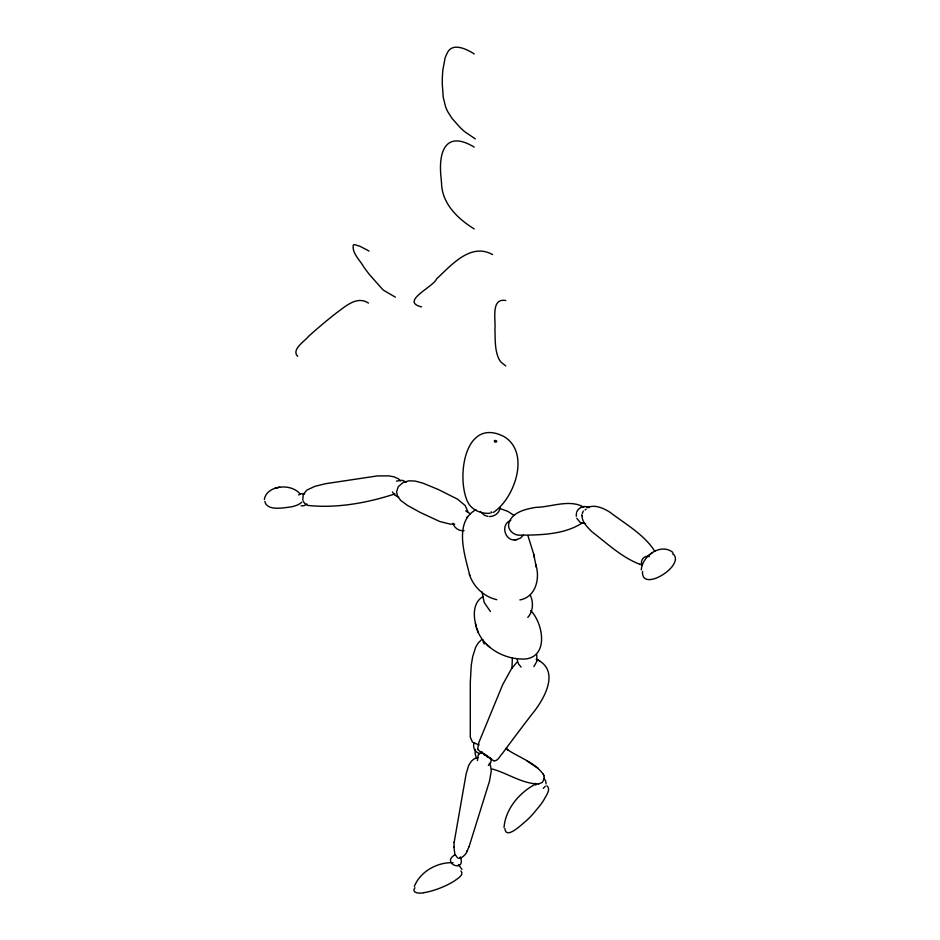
<?xml version="1.0" encoding="UTF-8"?>
<svg xmlns="http://www.w3.org/2000/svg" width="940" height="940" viewBox="0 0 940 940"><rect width="100%" height="100%" fill="white"/><g stroke="black" fill="none" stroke-linecap="round" stroke-linejoin="round"><path stroke-width="1.41" d="M491.549 758.568L490.68 762.716L488.365 765.442M544.331 778.308L542.368 782.397L538.385 783.995M546.081 783.937L545.635 780.776L543.849 778.461M457.428 857.762L454.796 853.99L453.938 846.834M454.149 842.405L466.146 773.773L468.719 765.36L471.387 761.153L474.03 758.933L477.943 757.652M453.926 847.187L454.173 842.017M511.971 668.117L512.37 658.07M641.292 569.899C642.079 556.057 660.867 542.533 672.887 552.462M500.08 507.377C499.751 512.606 494.71 516.648 489.599 516.506M581.789 514.697L581.989 515.778M264.363 499.516C265.092 493.183 271.178 488.918 277.053 487.754M504.921 828.61C505.99 840.477 522.476 823.546 526.106 820.961A94.153 64.766 -29.4 0 0 533.415 813.511L540.159 805.322A78.737 54.168 -29.4 0 0 543.72 800.175C545.517 796.298 551.557 789.271 546.822 785.758M475.393 749.415L475.147 753.633L476.357 758.145M576.455 512.981L576.255 516.307M474.136 742.694C472.397 746.9 474.829 752.505 479.471 753.386M414.34 886.397C420.274 871.521 437.359 861.98 453.056 862.72M642.549 571.461C640.951 593.187 685.037 565.868 673.475 554.283M469.06 846.717L489.493 781.152L491.232 771.27L490.727 766.488L489.341 763.186M582.307 513.475L583.293 511.055M475.934 509.715C453.315 522.194 465.03 555.775 469.777 575.468C473.983 587.43 484.394 596.912 496.79 599.685M466.969 517.54L467.368 516.542M458.321 858.173C460.671 859.242 466.581 854.437 467.251 850.688M467.11 850.994L469.224 846.364M264.88 501.42C266.866 511.548 284.468 507.659 292.07 506.731C295.489 505.826 299.12 504.768 301.716 502.242M576.737 511.995C578.488 507.236 584.715 504.98 589.063 507.623M545.294 786.263L543.261 788.39M523.38 535.083L520.408 538.15L516.283 539.689M414.975 887.712C410.721 893.188 420.333 893.811 423.658 892.659M527.798 617.404C533.321 611.423 533.603 602.282 530.266 595.138M517.035 662.124L511.384 668.916L502.689 684.661L478.906 742.377L477.626 749.274M533.908 666.589L536.963 661.137L536.74 654.675M306.875 504.005L304.008 505.744L301.059 505.826M582.612 522.675C564.306 534.931 539.454 535.107 518.14 535.165C512.723 534.402 507.353 529.326 508.775 523.521C511.877 512.018 525.918 509.01 536.035 507.353C551.287 507.118 569.534 498.87 583.787 507.165M481.962 751.601L478.178 755.09L477.438 760.554M652.09 552.779L647.93 556.186M481.738 639.494L478.119 643.101L475.687 647.178L472.679 656.672L471.269 665.156L470.294 682.323L470.27 737.125L472.444 742.048L478.989 745.032M298.603 494.91L301.67 493.664L304.678 494.064M510.761 520.396C499.587 524.532 505.309 542.779 516.906 539.642M483.031 596.63C472.503 602.434 473.161 617.227 476.545 627.109M394.976 493.888C367.622 502.877 336.779 508.528 307.968 505.426C305.853 504.592 303.89 503.041 303.138 500.844M396.457 481.092L402.297 480.27L405.822 482.009M586.948 507.776C594.433 504.028 603.186 508.082 609.661 512.03C625.323 524.015 644.111 534.413 654.898 551.369M581.895 507.048L582.823 506.695M580.615 507.553L581.59 507.177M536.188 783.819C519.844 791.974 505.391 808.835 504.028 827.588M493.277 512.476C514.274 498.858 530.83 453.045 504.228 436.689C465.112 416.385 456.358 475.934 467.239 500.961C470.834 509.645 480.904 514.11 489.905 513.24M519.879 599.92C535.965 597.17 540.3 578.041 535.753 564.47M455.23 854.695C440.073 862.932 466.522 873.789 460.365 856.904M649.293 556.668C644.3 554.694 639.282 561.039 642.396 565.445M277.265 487.707C285.149 485.78 294.49 487.566 300.048 493.817M274.868 488.271L279.685 487.132M459.625 858.255L460.882 857.973M491.162 512.852L491.785 512.253A1.892 0.846 -9.2 0 0 491.185 511.959M464.055 530.642C459.178 531.394 454.255 527.986 452.986 523.263M514.356 539.865L514.956 539.807M585.585 523.674L580.074 522.323L576.761 518.245M454.713 524.085L450.471 524.168L439.873 521.547L420.262 512.465L407.678 505.544L400.745 500.456L397.538 496.273L396.551 491.785L398.266 486.697L402.896 482.655L408.771 480.822L414.975 481.022L422.836 483.125L438.31 489.517L457.51 499.128L465.171 505.532L467.838 511.607M538.62 783.984C522.1 783.795 507.741 773.209 492.125 768.979M494.052 760.871C498.153 761.165 499.822 755.748 502.395 753.445C512.006 740.414 521.747 727.478 531.617 714.635C543.332 700.57 560.957 671.325 537.257 659.68M641.057 564.576L639.729 564.259M488.024 516.413L484.37 515.238L480.305 511.513M505.779 300.506C490.562 297.698 495.897 319.929 494.922 329.082C495.333 338.999 494.581 349.504 498.776 358.751A10.352 5.981 60 0 0 501.102 362.17L505.779 365.965M493.982 760.86L490.856 759.203M500.127 508.587L507.847 511.384L513.663 515.167M398.724 497.201L394.483 494.957L392.427 491.914M640.034 564.364C621.622 557.397 606.946 543.202 591.507 531.417C587.43 526.964 582.001 522.264 582.024 515.649M475.323 138.909L464.654 131.647A74.989 43.299 60 0 1 459.66 127.006L452.093 118.475L447.816 111.79A25.098 14.488 60 0 1 445.63 106.913L443.21 97.255L442.282 84.001A147.251 85.023 60 0 1 442.893 69.819L445.09 58.092A53.568 30.926 60 0 1 446.982 53.651C451.858 41.677 466.687 49.115 474.23 53.932M672.547 553.836L673.24 554.154M465.735 510.913L470.259 513.769M474.23 147.098C444.573 129.25 438.346 153.443 441.024 177.296A129.262 74.624 60 0 0 441.53 182.783C441.835 203.498 457.745 218.797 474.23 228.925M421.625 306.922C399.441 301.576 433.387 287.053 436.524 278.945C451.141 265.409 470.611 242.273 492.525 254.564M536.129 659.163L539.678 660.797M368.492 303.103C357.059 295.418 345.368 306.428 336.508 312.891C326.944 320.352 317.649 328.154 308.637 336.273C304.666 341.349 291.036 349.539 297.663 356.342M485.169 754.491L481.809 752.67L490.375 758.474M369.079 251.062L360.044 246.315L354.873 244.694A18.73 4.888 41 0 0 353.299 245.023C351.748 253.166 360.255 260.427 363.933 267.23A140.601 36.66 41 0 0 369.479 274.609L382.933 289.767A5.029 1.316 41 0 0 384.049 290.566L395.399 297.158M543.39 774.431C534.554 761.988 518.434 757.452 506.366 748.886L507.823 749.779L505.732 748.463M481.445 752.423L482.819 753.269M482.678 753.187L481.632 752.541M526.882 760.848L538.35 768.544M490.21 758.792L491.127 759.379M460.917 870.969C464.677 874.846 456.993 878.947 454.337 881.003A92.684 46.683 2.9 0 1 443.351 886.726L440.93 887.748A85.799 43.205 2.9 0 1 436.101 889.534L433.34 890.427A47.917 24.134 2.9 0 1 423.693 892.718M487.649 757.147L486.474 756.359M485.017 755.361L483.583 754.374M477.626 749.286L482.103 753.316M489.247 757.64L490.574 758.615M489.399 757.746L490.222 758.392L486.262 755.079M458.438 864.577L461.951 869.383M521.077 667.106L518.469 663.852L517.2 659.68M475.417 623.502C479.6 646.473 504.146 660.514 526.224 658.917C549.03 655.509 542.85 622.668 530.665 610.542M405.105 481.433L405.951 482.114M486.286 644.147L488.083 645.745M488.318 645.933L489.975 647.402M400.522 480.775L398.196 478.66L393.872 476.803L388.89 475.887L377.41 475.91L325.416 483.724L314.877 486.356L306.969 490.034L303.362 494.193L302.751 499.692M490.433 611.552L484.218 602.505L482.02 591.989M543.884 775.582L544.331 778.473M543.297 774.207L543.966 775.77M482.913 639.882L483.395 642.114M484.159 643.994L483.36 642.02M527.986 535.823L533.803 554.494L536.317 567.408M477.097 628.86L478.178 632.35M469.33 574.023L469.777 575.468M535.8 785.135L535.518 783.373M533.803 554.494L534.378 557.455M585.091 509.974A1.563 1.034 -52.3 0 1 586.055 509.327M494.804 441.765A1.21 0.752 12 0 0 496.72 441.518A1.21 0.752 12 0 0 495.11 440.484A1.21 0.752 12 0 0 494.804 441.765"/></g></svg>
